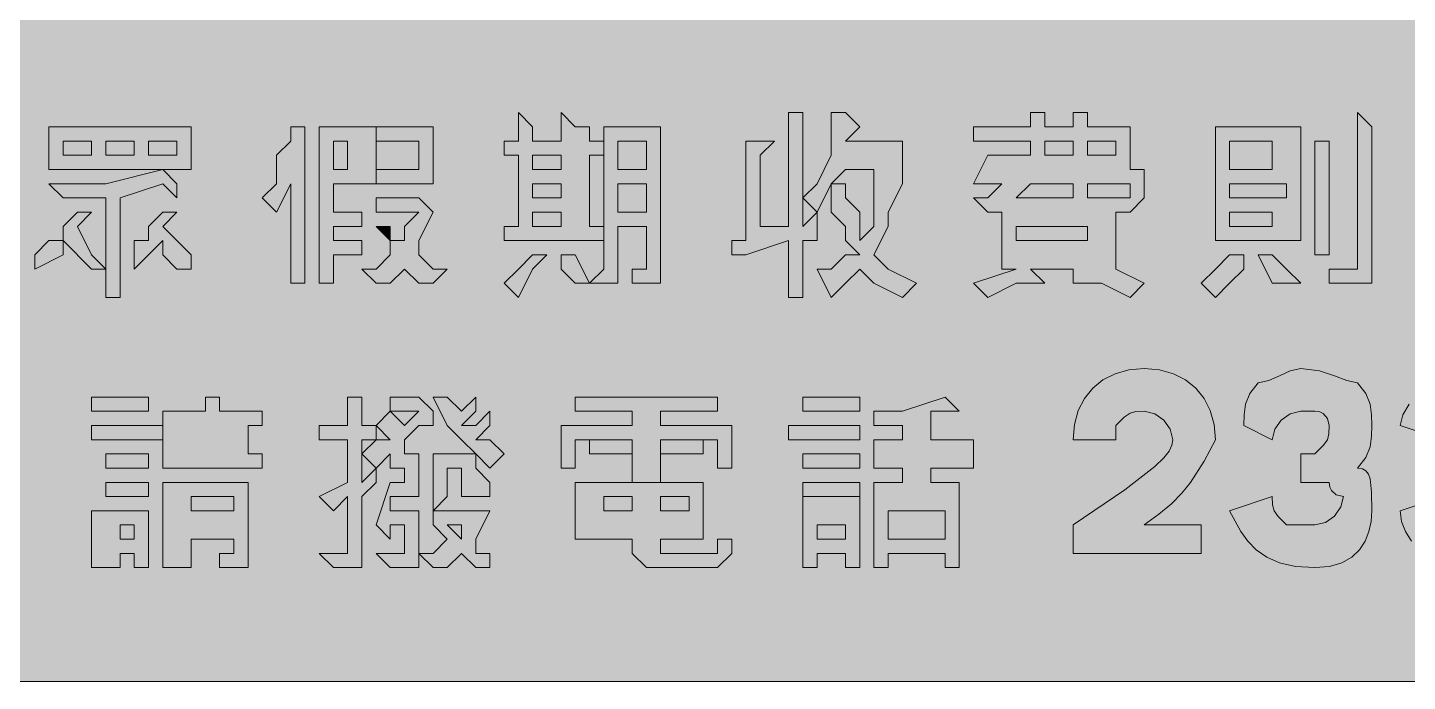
# Model space of a CAD drawing. Header units: metres. Extents: x 9 to 558, y 12 to 259.
# Drawn here: x 137 to 253.4, y 12 to 67.2 of the extents above; entities that cross this region are included whole.
import ezdxf

# ---------------------------------------------------------------- set-up
doc = ezdxf.new("R2010")
doc.units = ezdxf.units.M
doc.layers.add('FILL_BLACK_000000', color=7, linetype='Continuous', true_color=0x000000)
doc.layers.add('FILL_YELLOW_FFFF00', color=7, linetype='Continuous', true_color=0xffff00)

msp = doc.modelspace()

# ---------------------------------------------------------------- hatches: boundary and pattern name
at = {"layer": 'FILL_BLACK_000000', "true_color": 0x000000}
h = msp.add_hatch(color=7, dxfattribs=at)
h.dxf.hatch_style = 1
h.paths.add_polyline_path([(184.41, 58.8), (184.41, 57.6), (185.61, 57.6), (185.61, 56.4), (184.41, 56.4), (184.41, 50.4), (185.61, 50.4), (185.61, 49.2), (177.21, 49.2), (177.21, 50.4), (178.41, 50.4), (178.41, 56.4), (177.21, 56.4), (177.21, 57.6), (178.41, 57.6), (178.41, 60), (179.61, 58.8), (179.61, 57.6), (182.01, 57.6), (182.01, 60), (183.21, 58.8), (184.41, 58.8)])
h.paths.add_polyline_path([(179.61, 52.8), (182.01, 52.8), (182.01, 54), (179.61, 54), (179.61, 52.8)], flags=16)
h.paths.add_polyline_path([(179.61, 51.6), (179.61, 50.4), (182.01, 50.4), (182.01, 51.6), (179.61, 51.6)], flags=16)
h.paths.add_polyline_path([(182.01, 56.4), (179.61, 56.4), (179.61, 55.2), (182.01, 55.2), (182.01, 56.4)], flags=16)
h = msp.add_hatch(color=7, dxfattribs=at)
h.dxf.hatch_style = 1
h.paths.add_polyline_path([(197.61, 49.2), (197.61, 57.6), (198.81, 57.6), (200.01, 57.6), (198.81, 56.4), (198.81, 50.4), (201.21, 50.4), (201.21, 60), (202.41, 60), (202.41, 58.8), (202.41, 50.4), (203.61, 51.6), (203.61, 49.2), (202.41, 49.2), (202.41, 44.4), (201.21, 44.4), (201.21, 49.2), (197.61, 48), (196.41, 48), (196.41, 49.2), (197.61, 49.2)])
h = msp.add_hatch(color=7, dxfattribs=at)
h.dxf.hatch_style = 1
h.paths.add_polyline_path([(202.41, 52.8), (203.61, 54), (204.81, 56.4), (204.81, 57.6), (204.81, 60), (206.01, 60), (207.21, 58.8), (206.01, 57.6), (210.81, 57.6), (210.81, 55.2), (210.81, 54), (209.61, 51.6), (209.61, 50.4), (208.41, 48), (209.61, 46.8), (212.01, 45.6), (210.81, 44.4), (208.41, 45.6), (207.21, 46.8), (206.01, 45.6), (204.81, 44.4), (203.61, 46.8), (204.81, 46.8), (206.01, 48), (207.21, 48), (206.01, 49.2), (206.01, 50.4), (204.81, 51.6), (204.81, 54), (203.61, 51.6), (202.41, 52.8)])
h.paths.add_polyline_path([(206.01, 54), (206.01, 52.8), (207.21, 51.6), (207.21, 50.4), (207.21, 49.2), (208.41, 50.4), (208.41, 51.6), (208.41, 54), (208.41, 55.2), (206.01, 55.2), (204.81, 54), (206.01, 54)], flags=16)
h = msp.add_hatch(color=7, dxfattribs=at)
h.dxf.hatch_style = 1
h.paths.add_polyline_path([(222.81, 45.6), (220.41, 45.6), (218.01, 44.4), (216.81, 45.6), (220.41, 46.8), (219.21, 46.8), (219.21, 51.6), (218.01, 51.6), (216.81, 52.8), (218.01, 52.8), (219.21, 54), (218.01, 54), (216.81, 54), (218.01, 56.4), (221.61, 56.4), (221.61, 57.6), (216.81, 57.6), (216.81, 58.8), (221.61, 58.8), (221.61, 60), (222.81, 60), (222.81, 58.8), (225.21, 58.8), (225.21, 60), (226.41, 60), (226.41, 58.8), (230.01, 58.8), (230.01, 55.2), (231.21, 55.2), (231.21, 52.8), (230.01, 51.6), (228.81, 51.6), (228.81, 46.8), (231.21, 45.6), (230.01, 44.4), (227.61, 45.6), (225.21, 45.6), (225.21, 46.8), (221.61, 46.8), (222.81, 45.6)])
h.paths.add_polyline_path([(225.21, 57.6), (222.81, 57.6), (222.81, 56.4), (225.21, 56.4), (225.21, 57.6)], flags=16)
h.paths.add_polyline_path([(228.81, 56.4), (228.81, 57.6), (226.41, 57.6), (226.41, 56.4), (228.81, 56.4)], flags=16)
h.paths.add_polyline_path([(225.21, 52.8), (225.21, 54), (221.61, 54), (220.41, 52.8), (225.21, 52.8)], flags=16)
h.paths.add_polyline_path([(230.01, 54), (226.41, 54), (226.41, 52.8), (228.81, 52.8), (230.01, 52.8), (230.01, 54)], flags=16)
h.paths.add_polyline_path([(226.41, 50.4), (220.41, 50.4), (220.41, 49.2), (226.41, 49.2), (226.41, 50.4)], flags=16)
h = msp.add_hatch(color=7, dxfattribs=at)
h.dxf.hatch_style = 1
h.paths.add_polyline_path([(250.41, 58.8), (250.41, 46.8), (250.41, 45.6), (249.21, 45.6), (248.01, 45.6), (246.81, 45.6), (246.81, 46.8), (248.01, 46.8), (249.21, 46.8), (249.21, 48), (249.21, 60), (250.41, 58.8)])
h = msp.add_hatch(color=7, dxfattribs=at)
h.dxf.hatch_style = 1
h.paths.add_polyline_path([(138.81, 58.8), (150.81, 58.8), (150.81, 55.2), (138.81, 55.2), (138.81, 58.8)])
h.paths.add_polyline_path([(140.01, 56.4), (142.41, 56.4), (142.41, 57.6), (140.01, 57.6), (140.01, 56.4)], flags=16)
h.paths.add_polyline_path([(143.61, 57.6), (143.61, 56.4), (146.01, 56.4), (146.01, 57.6), (143.61, 57.6)], flags=16)
h.paths.add_polyline_path([(149.61, 57.6), (147.21, 57.6), (147.21, 56.4), (149.61, 56.4), (149.61, 57.6)], flags=16)
h = msp.add_hatch(color=7, dxfattribs=at)
h.dxf.hatch_style = 1
h.paths.add_polyline_path([(160.41, 45.6), (159.21, 45.6), (159.21, 54), (158.01, 51.6), (156.81, 52.8), (158.01, 54), (158.01, 56.4), (159.21, 57.6), (159.21, 58.8), (160.41, 58.8), (160.41, 56.4), (160.41, 45.6)])
h = msp.add_hatch(color=7, dxfattribs=at)
h.dxf.hatch_style = 1
h.paths.add_polyline_path([(166.41, 54), (162.81, 54), (162.81, 51.6), (165.21, 51.6), (165.21, 50.4), (162.81, 50.4), (162.81, 49.2), (165.21, 49.2), (165.21, 48), (162.81, 48), (162.81, 45.6), (161.61, 45.6), (161.61, 58.8), (166.41, 58.8), (166.41, 54)])
h.paths.add_polyline_path([(164.01, 57.6), (162.81, 57.6), (162.81, 55.2), (164.01, 55.2), (164.01, 57.6)], flags=16)
h = msp.add_hatch(color=7, dxfattribs=at)
h.dxf.hatch_style = 1
h.paths.add_polyline_path([(171.21, 58.8), (171.21, 54), (166.41, 54), (166.41, 55.2), (170.01, 55.2), (170.01, 57.6), (166.41, 57.6), (166.41, 58.8), (171.21, 58.8)])
h = msp.add_hatch(color=7, dxfattribs=at)
h.dxf.hatch_style = 1
h.paths.add_polyline_path([(190.41, 45.6), (189.21, 45.6), (188.01, 45.6), (188.01, 46.8), (189.21, 46.8), (189.21, 50.4), (186.81, 50.4), (186.81, 49.2), (186.81, 46.8), (186.81, 45.6), (185.61, 45.6), (184.41, 45.6), (185.61, 46.8), (185.61, 48), (185.61, 50.4), (185.61, 52.8), (185.61, 58.8), (190.41, 58.8), (190.41, 46.8), (190.41, 45.6)])
h.paths.add_polyline_path([(186.81, 54), (186.81, 51.6), (189.21, 51.6), (189.21, 54), (186.81, 54)], flags=16)
h.paths.add_polyline_path([(189.21, 57.6), (186.81, 57.6), (186.81, 55.2), (189.21, 55.2), (189.21, 57.6)], flags=16)
h = msp.add_hatch(color=7, dxfattribs=at)
h.dxf.hatch_style = 1
h.paths.add_polyline_path([(237.21, 58.8), (244.41, 58.8), (244.41, 49.2), (237.21, 49.2), (237.21, 58.8)])
h.paths.add_polyline_path([(238.41, 52.8), (243.21, 52.8), (243.21, 54), (238.41, 54), (238.41, 52.8)], flags=16)
h.paths.add_polyline_path([(238.41, 57.6), (238.41, 55.2), (242.01, 55.2), (242.01, 57.6), (238.41, 57.6)], flags=16)
h.paths.add_polyline_path([(242.01, 51.6), (238.41, 51.6), (238.41, 50.4), (242.01, 50.4), (242.01, 51.6)], flags=16)
h = msp.add_hatch(color=7, dxfattribs=at)
h.dxf.hatch_style = 1
h.paths.add_polyline_path([(245.61, 48), (245.61, 57.6), (246.81, 57.6), (246.81, 48), (245.61, 48)])
h = msp.add_hatch(color=7, dxfattribs=at)
h.dxf.hatch_style = 1
h.paths.add_polyline_path([(143.61, 54), (148.41, 55.2), (149.61, 54), (149.61, 52.8), (148.41, 54), (144.81, 52.8), (144.81, 44.4), (143.61, 44.4), (143.61, 52.8), (140.01, 52.8), (138.81, 54), (143.61, 54)])
h = msp.add_hatch(color=7, dxfattribs=at)
h.dxf.hatch_style = 1
h.paths.add_polyline_path([(170.01, 51.6), (166.41, 51.6), (166.41, 52.8), (170.01, 52.8), (171.21, 51.6), (170.01, 49.2), (170.01, 48), (171.21, 46.8), (172.41, 46.8), (171.21, 45.6), (170.01, 45.6), (168.81, 46.8), (167.61, 45.6), (166.41, 45.6), (165.21, 46.8), (166.41, 46.8), (167.61, 48), (167.61, 49.2), (168.81, 49.2), (168.81, 50.4), (170.01, 51.6)])
h = msp.add_hatch(color=7, dxfattribs=at)
h.dxf.hatch_style = 1
h.paths.add_polyline_path([(142.41, 51.6), (141.21, 50.4), (142.41, 48), (143.61, 46.8), (142.41, 46.8), (140.01, 49.2), (140.01, 50.4), (141.21, 51.6), (142.41, 51.6)])
h = msp.add_hatch(color=7, dxfattribs=at)
h.dxf.hatch_style = 1
h.paths.add_polyline_path([(149.61, 51.6), (148.41, 50.4), (149.61, 49.2), (150.81, 48), (150.81, 46.8), (149.61, 46.8), (148.41, 48), (148.41, 49.2), (147.21, 48), (146.01, 46.8), (146.01, 48), (146.01, 49.2), (147.21, 49.2), (147.21, 50.4), (148.41, 51.6), (149.61, 51.6)])
h = msp.add_hatch(color=7, dxfattribs=at)
h.dxf.hatch_style = 1
h.paths.add_polyline_path([(167.61, 49.2), (166.41, 50.4), (167.61, 50.4), (167.61, 49.2)])
h = msp.add_hatch(color=7, dxfattribs=at)
h.dxf.hatch_style = 1
h.paths.add_polyline_path([(137.61, 48), (138.81, 49.2), (140.01, 49.2), (140.01, 48), (137.61, 46.8), (137.61, 48)])
h = msp.add_hatch(color=7, dxfattribs=at)
h.dxf.hatch_style = 1
h.paths.add_polyline_path([(178.41, 46.8), (179.61, 48), (180.81, 48), (179.61, 46.8), (178.41, 44.4), (177.21, 45.6), (178.41, 46.8)])
h = msp.add_hatch(color=7, dxfattribs=at)
h.dxf.hatch_style = 1
h.paths.add_polyline_path([(183.21, 48), (184.41, 45.6), (183.21, 45.6), (182.01, 46.8), (182.01, 48), (183.21, 48)])
h = msp.add_hatch(color=7, dxfattribs=at)
h.dxf.hatch_style = 1
h.paths.add_polyline_path([(237.21, 46.8), (238.41, 48), (239.61, 48), (239.61, 46.8), (238.41, 45.6), (237.21, 44.4), (236.01, 45.6), (237.21, 46.8)])
h = msp.add_hatch(color=7, dxfattribs=at)
h.dxf.hatch_style = 1
h.paths.add_polyline_path([(242.01, 45.6), (240.81, 48), (242.01, 48), (243.21, 46.8), (244.41, 45.6), (243.21, 45.6), (242.01, 45.6)])
h = msp.add_hatch(color=7, dxfattribs=at)
h.dxf.hatch_style = 1
h.paths.add_polyline_path([(236.01, 25.2), (236.01, 22.8), (225.21, 22.8), (225.21, 25.2), (229.56, 28.18), (232.11, 30.15), (232.85, 30.86), (233.31, 31.44), (233.54, 31.94), (233.61, 32.4), (233.4, 33.28), (232.86, 34.05), (232.09, 34.59), (231.21, 34.8), (230.5, 34.78), (230.01, 34.65), (229.52, 34.29), (228.81, 33.6), (228.81, 32.4), (225.21, 32.4), (225.32, 33.69), (225.64, 34.86), (226.16, 35.88), (226.86, 36.75), (227.73, 37.45), (228.75, 37.97), (229.92, 38.29), (231.21, 38.4), (232.5, 38.29), (233.67, 37.97), (234.69, 37.45), (235.56, 36.75), (236.26, 35.88), (236.78, 34.86), (237.1, 33.69), (237.21, 32.4), (236.27, 30.6), (235.11, 28.8), (234.37, 27.9), (233.5, 27), (232.45, 26.1), (231.21, 25.2), (236.01, 25.2)])
h = msp.add_hatch(color=7, dxfattribs=at)
h.dxf.hatch_style = 1
h.paths.add_polyline_path([(243.97, 21.71), (242.63, 22.01), (241.54, 22.49), (240.66, 23.1), (239.95, 23.83), (239.37, 24.64), (238.41, 26.4), (242.01, 27.6), (242.03, 26.89), (242.16, 26.4), (242.52, 25.91), (243.21, 25.2), (245.61, 25.2), (246.49, 25.41), (247.26, 25.95), (247.8, 26.72), (248.01, 27.6), (247.41, 27.75), (247, 28.11), (246.86, 28.4), (246.81, 28.8), (245.61, 28.8), (244.41, 28.8), (244.41, 31.2), (245.61, 31.2), (246.3, 31.91), (246.66, 32.4), (246.79, 32.89), (246.81, 33.6), (246.66, 34.2), (246.3, 34.61), (246.01, 34.75), (245.61, 34.8), (244.41, 34.8), (243.53, 34.59), (242.76, 34.05), (242.22, 33.28), (242.01, 32.4), (239.61, 33.6), (239.63, 34.5), (239.76, 35.4), (240.12, 36.3), (240.81, 37.2), (241.71, 37.39), (242.61, 37.8), (243.51, 38.21), (244.41, 38.4), (246, 38.21), (247.26, 37.8), (248.29, 37.39), (249.21, 37.2), (249.9, 36.3), (250.26, 35.4), (250.39, 34.5), (250.41, 33.6), (250.39, 32.7), (250.26, 31.8), (249.9, 30.9), (249.21, 30), (249.61, 29.94), (249.9, 29.77), (250.12, 29.49), (250.26, 29.1), (250.39, 27.97), (250.41, 26.4), (250.35, 25.5), (250.17, 24.64), (249.84, 23.83), (249.36, 23.1), (248.71, 22.49), (247.88, 22.01), (246.85, 21.71), (245.61, 21.6), (243.97, 21.71)])
h = msp.add_hatch(color=7, dxfattribs=at)
h.dxf.hatch_style = 1
h.paths.add_polyline_path([(257.52, 21.71), (256.35, 22.01), (255.33, 22.49), (254.46, 23.1), (253.76, 23.83), (253.24, 24.64), (252.92, 25.5), (252.81, 26.4), (256.41, 27.6), (256.43, 26.89), (256.56, 26.4), (256.92, 25.91), (257.61, 25.2), (260.01, 25.2), (260.41, 25.25), (260.7, 25.41), (261.06, 25.95), (261.19, 26.72), (261.21, 27.6), (261.21, 28.8), (260.01, 28.8), (257.61, 28.8), (257.61, 31.2), (260.01, 31.2), (260.7, 31.91), (261.06, 32.4), (261.19, 32.89), (261.21, 33.6), (261.06, 34.2), (260.7, 34.61), (260.41, 34.75), (260.01, 34.8), (258.81, 34.8), (257.93, 34.59), (257.16, 34.05), (256.62, 33.28), (256.41, 32.4), (252.81, 33.6), (253.02, 34.5), (253.56, 35.4), (255.21, 37.2), (256.11, 37.39), (257.01, 37.8), (257.91, 38.21), (258.81, 38.4), (260.4, 38.21), (261.66, 37.8), (262.69, 37.39), (263.61, 37.2), (264.3, 36.3), (264.66, 35.4), (264.79, 34.5), (264.81, 33.6), (264.79, 32.7), (264.66, 31.8), (264.3, 30.9), (263.61, 30), (264.01, 29.94), (264.3, 29.77), (264.52, 29.49), (264.66, 29.1), (264.79, 27.97), (264.81, 26.4), (264.7, 25.5), (264.38, 24.64), (263.86, 23.83), (263.16, 23.1), (262.29, 22.49), (261.27, 22.01), (260.1, 21.71), (258.81, 21.6), (257.52, 21.71)])
h = msp.add_hatch(color=7, dxfattribs=at)
h.dxf.hatch_style = 1
h.paths.add_polyline_path([(147.21, 36), (147.21, 34.8), (142.41, 34.8), (142.41, 36), (147.21, 36)])
h = msp.add_hatch(color=7, dxfattribs=at)
h.dxf.hatch_style = 1
h.paths.add_polyline_path([(148.41, 34.8), (152.01, 34.8), (152.01, 36), (153.21, 36), (153.21, 34.8), (156.81, 34.8), (156.81, 33.6), (155.61, 33.6), (155.61, 31.2), (156.81, 31.2), (156.81, 30), (148.41, 30), (148.41, 31.2), (148.41, 33.6), (148.41, 34.8)])
h = msp.add_hatch(color=7, dxfattribs=at)
h.dxf.hatch_style = 1
h.paths.add_polyline_path([(165.21, 36), (165.21, 33.6), (166.41, 33.6), (166.41, 32.4), (165.21, 32.4), (165.21, 28.8), (166.41, 30), (166.41, 28.8), (165.21, 27.6), (165.21, 22.8), (165.21, 21.6), (164.01, 21.6), (162.81, 21.6), (161.61, 22.8), (162.81, 22.8), (164.01, 22.8), (164.01, 24), (164.01, 27.6), (162.81, 26.4), (161.61, 27.6), (164.01, 28.8), (164.01, 32.4), (161.61, 32.4), (161.61, 33.6), (164.01, 33.6), (164.01, 36), (165.21, 36)])
h = msp.add_hatch(color=7, dxfattribs=at)
h.dxf.hatch_style = 1
h.paths.add_polyline_path([(170.01, 36), (171.21, 34.8), (171.21, 33.6), (170.01, 33.6), (168.81, 32.4), (168.81, 31.2), (170.01, 31.2), (170.01, 27.6), (167.61, 27.6), (167.61, 26.4), (170.01, 26.4), (170.01, 24), (170.01, 22.8), (170.01, 21.6), (168.81, 21.6), (167.61, 21.6), (166.41, 22.8), (168.81, 22.8), (168.81, 24), (168.81, 25.2), (167.61, 25.2), (167.61, 24), (166.41, 25.2), (167.61, 28.8), (168.81, 28.8), (168.81, 30), (167.61, 30), (167.61, 31.2), (166.41, 30), (165.21, 31.2), (166.41, 32.4), (167.61, 32.4), (166.41, 33.6), (167.61, 34.8), (167.61, 36), (170.01, 36)])
h.paths.add_polyline_path([(168.81, 33.6), (170.01, 34.8), (167.61, 34.8), (168.81, 33.6)], flags=16)
h = msp.add_hatch(color=7, dxfattribs=at)
h.dxf.hatch_style = 1
h.paths.add_polyline_path([(176.01, 32.4), (177.21, 31.2), (176.01, 30), (174.81, 31.2), (173.61, 32.4), (172.41, 33.6), (171.21, 36), (172.41, 36), (173.61, 34.8), (174.81, 36), (174.81, 34.8), (173.61, 33.6), (174.81, 33.6), (176.01, 34.8), (176.01, 33.6), (174.81, 32.4), (176.01, 32.4)])
h = msp.add_hatch(color=7, dxfattribs=at)
h.dxf.hatch_style = 1
h.paths.add_polyline_path([(195.21, 36), (195.21, 34.8), (190.41, 34.8), (190.41, 33.6), (196.41, 33.6), (196.41, 30), (195.21, 30), (195.21, 32.4), (190.41, 32.4), (190.41, 28.8), (188.01, 28.8), (188.01, 32.4), (183.21, 32.4), (183.21, 30), (182.01, 30), (182.01, 33.6), (188.01, 33.6), (188.01, 34.8), (183.21, 34.8), (183.21, 36), (195.21, 36)])
h = msp.add_hatch(color=7, dxfattribs=at)
h.dxf.hatch_style = 1
h.paths.add_polyline_path([(207.21, 36), (207.21, 34.8), (202.41, 34.8), (202.41, 36), (207.21, 36)])
h = msp.add_hatch(color=7, dxfattribs=at)
h.dxf.hatch_style = 1
h.paths.add_polyline_path([(214.41, 36), (215.61, 34.8), (214.41, 34.8), (213.21, 34.8), (213.21, 33.6), (213.21, 32.4), (216.81, 32.4), (216.81, 30), (213.21, 30), (213.21, 28.8), (215.61, 28.8), (215.61, 21.6), (214.41, 21.6), (214.41, 22.8), (209.61, 22.8), (209.61, 21.6), (208.41, 21.6), (208.41, 28.8), (210.81, 28.8), (210.81, 30), (208.41, 30), (208.41, 32.4), (210.81, 32.4), (210.81, 33.6), (208.41, 33.6), (208.41, 34.8), (210.81, 34.8), (214.41, 36)])
h.paths.add_polyline_path([(214.41, 26.4), (209.61, 26.4), (209.61, 24), (214.41, 24), (214.41, 26.4)], flags=16)
h = msp.add_hatch(color=7, dxfattribs=at)
h.dxf.hatch_style = 1
h.paths.add_polyline_path([(148.41, 33.6), (148.41, 32.4), (142.41, 32.4), (142.41, 33.6), (148.41, 33.6)])
h = msp.add_hatch(color=7, dxfattribs=at)
h.dxf.hatch_style = 1
h.paths.add_polyline_path([(207.21, 33.6), (207.21, 32.4), (201.21, 32.4), (201.21, 33.6), (207.21, 33.6)])
h = msp.add_hatch(color=7, dxfattribs=at)
h.dxf.hatch_style = 1
h.paths.add_polyline_path([(188.01, 32.4), (188.01, 31.2), (184.41, 31.2), (184.41, 32.4), (188.01, 32.4)])
h = msp.add_hatch(color=7, dxfattribs=at)
h.dxf.hatch_style = 1
h.paths.add_polyline_path([(194.01, 32.4), (194.01, 31.2), (190.41, 31.2), (190.41, 32.4), (194.01, 32.4)])
h = msp.add_hatch(color=7, dxfattribs=at)
h.dxf.hatch_style = 1
h.paths.add_polyline_path([(147.21, 31.2), (147.21, 30), (143.61, 30), (143.61, 31.2), (147.21, 31.2)])
h = msp.add_hatch(color=7, dxfattribs=at)
h.dxf.hatch_style = 1
h.paths.add_polyline_path([(176.01, 27.6), (174.81, 27.6), (173.61, 27.6), (173.61, 30), (172.41, 30), (172.41, 28.8), (172.41, 27.6), (171.21, 26.4), (171.21, 27.6), (171.21, 28.8), (171.21, 30), (171.21, 31.2), (174.81, 31.2), (174.81, 30), (176.01, 28.8), (176.01, 27.6)])
h = msp.add_hatch(color=7, dxfattribs=at)
h.dxf.hatch_style = 1
h.paths.add_polyline_path([(207.21, 31.2), (207.21, 30), (202.41, 30), (202.41, 31.2), (207.21, 31.2)])
h = msp.add_hatch(color=7, dxfattribs=at)
h.dxf.hatch_style = 1
h.paths.add_polyline_path([(147.21, 28.8), (147.21, 27.6), (143.61, 27.6), (143.61, 28.8), (147.21, 28.8)])
h = msp.add_hatch(color=7, dxfattribs=at)
h.dxf.hatch_style = 1
h.paths.add_polyline_path([(155.61, 28.8), (155.61, 22.8), (155.61, 21.6), (154.41, 21.6), (153.21, 21.6), (153.21, 22.8), (154.41, 22.8), (154.41, 24), (150.81, 24), (150.81, 21.6), (148.41, 21.6), (148.41, 28.8), (155.61, 28.8)])
h.paths.add_polyline_path([(154.41, 27.6), (150.81, 27.6), (150.81, 26.4), (154.41, 26.4), (154.41, 27.6)], flags=16)
h = msp.add_hatch(color=7, dxfattribs=at)
h.dxf.hatch_style = 1
h.paths.add_polyline_path([(190.41, 24), (190.41, 22.8), (194.01, 22.8), (195.21, 22.8), (195.21, 24), (196.41, 24), (196.41, 22.8), (195.21, 21.6), (190.41, 21.6), (189.21, 21.6), (188.01, 22.8), (188.01, 24), (183.21, 24), (183.21, 28.8), (194.01, 28.8), (194.01, 24), (190.41, 24)])
h.paths.add_polyline_path([(190.41, 27.6), (190.41, 26.4), (192.81, 26.4), (192.81, 27.6), (190.41, 27.6)], flags=16)
h.paths.add_polyline_path([(188.01, 27.6), (185.61, 27.6), (185.61, 26.4), (188.01, 26.4), (188.01, 27.6)], flags=16)
h = msp.add_hatch(color=7, dxfattribs=at)
h.dxf.hatch_style = 1
h.paths.add_polyline_path([(207.21, 28.8), (207.21, 27.6), (202.41, 27.6), (202.41, 28.8), (207.21, 28.8)])
h = msp.add_hatch(color=7, dxfattribs=at)
h.dxf.hatch_style = 1
h.paths.add_polyline_path([(207.21, 27.6), (207.21, 21.6), (206.01, 21.6), (206.01, 22.8), (203.61, 22.8), (203.61, 21.6), (202.41, 21.6), (202.41, 27.6), (207.21, 27.6)])
h.paths.add_polyline_path([(206.01, 25.2), (203.61, 25.2), (203.61, 24), (206.01, 24), (206.01, 25.2)], flags=16)
h = msp.add_hatch(color=7, dxfattribs=at)
h.dxf.hatch_style = 1
h.paths.add_polyline_path([(147.21, 26.4), (147.21, 21.6), (146.01, 21.6), (146.01, 22.8), (144.81, 22.8), (144.81, 21.6), (142.41, 21.6), (142.41, 26.4), (147.21, 26.4)])
h.paths.add_polyline_path([(146.01, 25.2), (144.81, 25.2), (144.81, 24), (146.01, 24), (146.01, 25.2)], flags=16)
h = msp.add_hatch(color=7, dxfattribs=at)
h.dxf.hatch_style = 1
h.paths.add_polyline_path([(174.81, 26.4), (176.01, 26.4), (174.81, 24), (174.81, 22.8), (176.01, 22.8), (176.01, 21.6), (174.81, 21.6), (173.61, 22.8), (172.41, 21.6), (171.21, 21.6), (170.01, 22.8), (171.21, 22.8), (172.41, 24), (171.21, 25.2), (171.21, 26.4), (174.81, 26.4)])
h.paths.add_polyline_path([(173.61, 24), (173.61, 25.2), (172.41, 25.2), (173.61, 24)], flags=16)
at = {"layer": 'FILL_YELLOW_FFFF00', "true_color": 0xffff00}
h = msp.add_hatch(color=7, dxfattribs=at)
h.dxf.hatch_style = 1
h.paths.add_polyline_path([(552.02, 259.18), (553.41, 259.05), (554.8, 258.69), (556.41, 258), (557.1, 256.39), (557.46, 255), (557.59, 253.61), (557.61, 252), (557.61, 19.2), (557.61, 15.6), (557.01, 14.85), (556.6, 14.08), (556.41, 13.2), (554.8, 12.51), (553.41, 12.15), (552.02, 12.02), (550.41, 12), (16.41, 12), (14.01, 12), (13.13, 12.19), (12.36, 12.6), (11.61, 13.2), (10.22, 14.81), (9.8, 15.52), (9.51, 16.2), (9.25, 17.59), (9.21, 19.2), (9.21, 252), (9.21, 255.6), (9.61, 255.65), (9.92, 255.81), (10.41, 256.35), (10.9, 257.12), (11.61, 258), (12.36, 258.6), (13.13, 259.01), (14.01, 259.2), (16.41, 259.2), (550.41, 259.2), (552.02, 259.18)])

# ---------------------------------------------------------------- linework, layer by layer
at = {"layer": 'FILL_BLACK_000000', "lineweight": 0, "true_color": 0x000000}
for points in [[(184.41, 58.8), (184.41, 57.6), (185.61, 57.6), (185.61, 56.4), (184.41, 56.4), (184.41, 50.4), (185.61, 50.4), (185.61, 49.2), (177.21, 49.2), (177.21, 50.4), (178.41, 50.4), (178.41, 56.4), (177.21, 56.4), (177.21, 57.6), (178.41, 57.6), (178.41, 60), (179.61, 58.8), (179.61, 57.6), (182.01, 57.6), (182.01, 60), (183.21, 58.8)], [(197.61, 49.2), (197.61, 57.6), (198.81, 57.6), (200.01, 57.6), (198.81, 56.4), (198.81, 50.4), (201.21, 50.4), (201.21, 60), (202.41, 60), (202.41, 58.8), (202.41, 50.4), (203.61, 51.6), (203.61, 49.2), (202.41, 49.2), (202.41, 44.4), (201.21, 44.4), (201.21, 49.2), (197.61, 48), (196.41, 48), (196.41, 49.2)], [(202.41, 52.8), (203.61, 54), (204.81, 56.4), (204.81, 57.6), (204.81, 60), (206.01, 60), (207.21, 58.8), (206.01, 57.6), (210.81, 57.6), (210.81, 55.2), (210.81, 54), (209.61, 51.6), (209.61, 50.4), (208.41, 48), (209.61, 46.8), (212.01, 45.6), (210.81, 44.4), (208.41, 45.6), (207.21, 46.8), (206.01, 45.6), (204.81, 44.4), (203.61, 46.8), (204.81, 46.8), (206.01, 48), (207.21, 48), (206.01, 49.2), (206.01, 50.4), (204.81, 51.6), (204.81, 54), (203.61, 51.6)], [(222.81, 45.6), (220.41, 45.6), (218.01, 44.4), (216.81, 45.6), (220.41, 46.8), (219.21, 46.8), (219.21, 51.6), (218.01, 51.6), (216.81, 52.8), (218.01, 52.8), (219.21, 54), (218.01, 54), (216.81, 54), (218.01, 56.4), (221.61, 56.4), (221.61, 57.6), (216.81, 57.6), (216.81, 58.8), (221.61, 58.8), (221.61, 60), (222.81, 60), (222.81, 58.8), (225.21, 58.8), (225.21, 60), (226.41, 60), (226.41, 58.8), (230.01, 58.8), (230.01, 55.2), (231.21, 55.2), (231.21, 52.8), (230.01, 51.6), (228.81, 51.6), (228.81, 46.8), (231.21, 45.6), (230.01, 44.4), (227.61, 45.6), (225.21, 45.6), (225.21, 46.8), (221.61, 46.8)], [(250.41, 58.8), (250.41, 46.8), (250.41, 45.6), (249.21, 45.6), (248.01, 45.6), (246.81, 45.6), (246.81, 46.8), (248.01, 46.8), (249.21, 46.8), (249.21, 48), (249.21, 60)], [(138.81, 58.8), (150.81, 58.8), (150.81, 55.2), (138.81, 55.2)], [(160.41, 45.6), (159.21, 45.6), (159.21, 54), (158.01, 51.6), (156.81, 52.8), (158.01, 54), (158.01, 56.4), (159.21, 57.6), (159.21, 58.8), (160.41, 58.8), (160.41, 56.4)], [(166.41, 54), (162.81, 54), (162.81, 51.6), (165.21, 51.6), (165.21, 50.4), (162.81, 50.4), (162.81, 49.2), (165.21, 49.2), (165.21, 48), (162.81, 48), (162.81, 45.6), (161.61, 45.6), (161.61, 58.8), (166.41, 58.8)], [(171.21, 58.8), (171.21, 54), (166.41, 54), (166.41, 55.2), (170.01, 55.2), (170.01, 57.6), (166.41, 57.6), (166.41, 58.8)], [(190.41, 45.6), (189.21, 45.6), (188.01, 45.6), (188.01, 46.8), (189.21, 46.8), (189.21, 50.4), (186.81, 50.4), (186.81, 49.2), (186.81, 46.8), (186.81, 45.6), (185.61, 45.6), (184.41, 45.6), (185.61, 46.8), (185.61, 48), (185.61, 50.4), (185.61, 52.8), (185.61, 58.8), (190.41, 58.8), (190.41, 46.8)], [(237.21, 58.8), (244.41, 58.8), (244.41, 49.2), (237.21, 49.2)], [(140.01, 56.4), (142.41, 56.4), (142.41, 57.6), (140.01, 57.6)], [(143.61, 57.6), (143.61, 56.4), (146.01, 56.4), (146.01, 57.6)], [(149.61, 57.6), (147.21, 57.6), (147.21, 56.4), (149.61, 56.4)], [(164.01, 57.6), (162.81, 57.6), (162.81, 55.2), (164.01, 55.2)], [(189.21, 57.6), (186.81, 57.6), (186.81, 55.2), (189.21, 55.2)], [(225.21, 57.6), (222.81, 57.6), (222.81, 56.4), (225.21, 56.4)], [(228.81, 56.4), (228.81, 57.6), (226.41, 57.6), (226.41, 56.4)], [(238.41, 57.6), (238.41, 55.2), (242.01, 55.2), (242.01, 57.6)], [(245.61, 48), (245.61, 57.6), (246.81, 57.6), (246.81, 48)], [(182.01, 56.4), (179.61, 56.4), (179.61, 55.2), (182.01, 55.2)], [(143.61, 54), (148.41, 55.2), (149.61, 54), (149.61, 52.8), (148.41, 54), (144.81, 52.8), (144.81, 44.4), (143.61, 44.4), (143.61, 52.8), (140.01, 52.8), (138.81, 54)], [(206.01, 54), (206.01, 52.8), (207.21, 51.6), (207.21, 50.4), (207.21, 49.2), (208.41, 50.4), (208.41, 51.6), (208.41, 54), (208.41, 55.2), (206.01, 55.2), (204.81, 54)], [(179.61, 52.8), (182.01, 52.8), (182.01, 54), (179.61, 54)], [(186.81, 54), (186.81, 51.6), (189.21, 51.6), (189.21, 54)], [(225.21, 52.8), (225.21, 54), (221.61, 54), (220.41, 52.8)], [(230.01, 54), (226.41, 54), (226.41, 52.8), (228.81, 52.8), (230.01, 52.8)], [(238.41, 52.8), (243.21, 52.8), (243.21, 54), (238.41, 54)], [(170.01, 51.6), (166.41, 51.6), (166.41, 52.8), (170.01, 52.8), (171.21, 51.6), (170.01, 49.2), (170.01, 48), (171.21, 46.8), (172.41, 46.8), (171.21, 45.6), (170.01, 45.6), (168.81, 46.8), (167.61, 45.6), (166.41, 45.6), (165.21, 46.8), (166.41, 46.8), (167.61, 48), (167.61, 49.2), (168.81, 49.2), (168.81, 50.4)], [(142.41, 51.6), (141.21, 50.4), (142.41, 48), (143.61, 46.8), (142.41, 46.8), (140.01, 49.2), (140.01, 50.4), (141.21, 51.6)], [(149.61, 51.6), (148.41, 50.4), (149.61, 49.2), (150.81, 48), (150.81, 46.8), (149.61, 46.8), (148.41, 48), (148.41, 49.2), (147.21, 48), (146.01, 46.8), (146.01, 48), (146.01, 49.2), (147.21, 49.2), (147.21, 50.4), (148.41, 51.6)], [(179.61, 51.6), (179.61, 50.4), (182.01, 50.4), (182.01, 51.6)], [(242.01, 51.6), (238.41, 51.6), (238.41, 50.4), (242.01, 50.4)], [(167.61, 49.2), (166.41, 50.4), (167.61, 50.4)], [(226.41, 50.4), (220.41, 50.4), (220.41, 49.2), (226.41, 49.2)], [(137.61, 48), (138.81, 49.2), (140.01, 49.2), (140.01, 48), (137.61, 46.8)], [(178.41, 46.8), (179.61, 48), (180.81, 48), (179.61, 46.8), (178.41, 44.4), (177.21, 45.6)], [(183.21, 48), (184.41, 45.6), (183.21, 45.6), (182.01, 46.8), (182.01, 48)], [(237.21, 46.8), (238.41, 48), (239.61, 48), (239.61, 46.8), (238.41, 45.6), (237.21, 44.4), (236.01, 45.6)], [(242.01, 45.6), (240.81, 48), (242.01, 48), (243.21, 46.8), (244.41, 45.6), (243.21, 45.6)], [(236.01, 25.2), (236.01, 22.8), (225.21, 22.8), (225.21, 25.2), (229.56, 28.18), (232.11, 30.15), (232.85, 30.86), (233.31, 31.44), (233.54, 31.94), (233.61, 32.4), (233.4, 33.28), (232.86, 34.05), (232.09, 34.59), (231.21, 34.8), (230.5, 34.78), (230.01, 34.65), (229.52, 34.29), (228.81, 33.6), (228.81, 32.4), (225.21, 32.4), (225.32, 33.69), (225.64, 34.86), (226.16, 35.88), (226.86, 36.75), (227.73, 37.45), (228.75, 37.97), (229.92, 38.29), (231.21, 38.4), (232.5, 38.29), (233.67, 37.97), (234.69, 37.45), (235.56, 36.75), (236.26, 35.88), (236.78, 34.86), (237.1, 33.69), (237.21, 32.4), (236.27, 30.6), (235.11, 28.8), (234.37, 27.9), (233.5, 27), (232.45, 26.1), (231.21, 25.2)], [(243.97, 21.71), (242.63, 22.01), (241.54, 22.49), (240.66, 23.1), (239.95, 23.83), (239.37, 24.64), (238.41, 26.4), (242.01, 27.6), (242.03, 26.89), (242.16, 26.4), (242.52, 25.91), (243.21, 25.2), (245.61, 25.2), (246.49, 25.41), (247.26, 25.95), (247.8, 26.72), (248.01, 27.6), (247.41, 27.75), (247, 28.11), (246.86, 28.4), (246.81, 28.8), (245.61, 28.8), (244.41, 28.8), (244.41, 31.2), (245.61, 31.2), (246.3, 31.91), (246.66, 32.4), (246.79, 32.89), (246.81, 33.6), (246.66, 34.2), (246.3, 34.61), (246.01, 34.75), (245.61, 34.8), (244.41, 34.8), (243.53, 34.59), (242.76, 34.05), (242.22, 33.28), (242.01, 32.4), (239.61, 33.6), (239.63, 34.5), (239.76, 35.4), (240.12, 36.3), (240.81, 37.2), (241.71, 37.39), (242.61, 37.8), (243.51, 38.21), (244.41, 38.4), (246, 38.21), (247.26, 37.8), (248.29, 37.39), (249.21, 37.2), (249.9, 36.3), (250.26, 35.4), (250.39, 34.5), (250.41, 33.6), (250.39, 32.7), (250.26, 31.8), (249.9, 30.9), (249.21, 30), (249.61, 29.94), (249.9, 29.77), (250.12, 29.49), (250.26, 29.1), (250.39, 27.97), (250.41, 26.4), (250.35, 25.5), (250.17, 24.64), (249.84, 23.83), (249.36, 23.1), (248.71, 22.49), (247.88, 22.01), (246.85, 21.71), (245.61, 21.6)], [(147.21, 36), (147.21, 34.8), (142.41, 34.8), (142.41, 36)], [(148.41, 34.8), (152.01, 34.8), (152.01, 36), (153.21, 36), (153.21, 34.8), (156.81, 34.8), (156.81, 33.6), (155.61, 33.6), (155.61, 31.2), (156.81, 31.2), (156.81, 30), (148.41, 30), (148.41, 31.2), (148.41, 33.6)], [(165.21, 36), (165.21, 33.6), (166.41, 33.6), (166.41, 32.4), (165.21, 32.4), (165.21, 28.8), (166.41, 30), (166.41, 28.8), (165.21, 27.6), (165.21, 22.8), (165.21, 21.6), (164.01, 21.6), (162.81, 21.6), (161.61, 22.8), (162.81, 22.8), (164.01, 22.8), (164.01, 24), (164.01, 27.6), (162.81, 26.4), (161.61, 27.6), (164.01, 28.8), (164.01, 32.4), (161.61, 32.4), (161.61, 33.6), (164.01, 33.6), (164.01, 36)], [(170.01, 36), (171.21, 34.8), (171.21, 33.6), (170.01, 33.6), (168.81, 32.4), (168.81, 31.2), (170.01, 31.2), (170.01, 27.6), (167.61, 27.6), (167.61, 26.4), (170.01, 26.4), (170.01, 24), (170.01, 22.8), (170.01, 21.6), (168.81, 21.6), (167.61, 21.6), (166.41, 22.8), (168.81, 22.8), (168.81, 24), (168.81, 25.2), (167.61, 25.2), (167.61, 24), (166.41, 25.2), (167.61, 28.8), (168.81, 28.8), (168.81, 30), (167.61, 30), (167.61, 31.2), (166.41, 30), (165.21, 31.2), (166.41, 32.4), (167.61, 32.4), (166.41, 33.6), (167.61, 34.8), (167.61, 36)], [(176.01, 32.4), (177.21, 31.2), (176.01, 30), (174.81, 31.2), (173.61, 32.4), (172.41, 33.6), (171.21, 36), (172.41, 36), (173.61, 34.8), (174.81, 36), (174.81, 34.8), (173.61, 33.6), (174.81, 33.6), (176.01, 34.8), (176.01, 33.6), (174.81, 32.4)], [(195.21, 36), (195.21, 34.8), (190.41, 34.8), (190.41, 33.6), (196.41, 33.6), (196.41, 30), (195.21, 30), (195.21, 32.4), (190.41, 32.4), (190.41, 28.8), (188.01, 28.8), (188.01, 32.4), (183.21, 32.4), (183.21, 30), (182.01, 30), (182.01, 33.6), (188.01, 33.6), (188.01, 34.8), (183.21, 34.8), (183.21, 36)], [(207.21, 36), (207.21, 34.8), (202.41, 34.8), (202.41, 36)], [(214.41, 36), (215.61, 34.8), (214.41, 34.8), (213.21, 34.8), (213.21, 33.6), (213.21, 32.4), (216.81, 32.4), (216.81, 30), (213.21, 30), (213.21, 28.8), (215.61, 28.8), (215.61, 21.6), (214.41, 21.6), (214.41, 22.8), (209.61, 22.8), (209.61, 21.6), (208.41, 21.6), (208.41, 28.8), (210.81, 28.8), (210.81, 30), (208.41, 30), (208.41, 32.4), (210.81, 32.4), (210.81, 33.6), (208.41, 33.6), (208.41, 34.8), (210.81, 34.8)], [(168.81, 33.6), (170.01, 34.8), (167.61, 34.8)], [(148.41, 33.6), (148.41, 32.4), (142.41, 32.4), (142.41, 33.6)], [(207.21, 33.6), (207.21, 32.4), (201.21, 32.4), (201.21, 33.6)], [(188.01, 32.4), (188.01, 31.2), (184.41, 31.2), (184.41, 32.4)], [(194.01, 32.4), (194.01, 31.2), (190.41, 31.2), (190.41, 32.4)], [(147.21, 31.2), (147.21, 30), (143.61, 30), (143.61, 31.2)], [(176.01, 27.6), (174.81, 27.6), (173.61, 27.6), (173.61, 30), (172.41, 30), (172.41, 28.8), (172.41, 27.6), (171.21, 26.4), (171.21, 27.6), (171.21, 28.8), (171.21, 30), (171.21, 31.2), (174.81, 31.2), (174.81, 30), (176.01, 28.8)], [(207.21, 31.2), (207.21, 30), (202.41, 30), (202.41, 31.2)], [(147.21, 28.8), (147.21, 27.6), (143.61, 27.6), (143.61, 28.8)], [(155.61, 28.8), (155.61, 22.8), (155.61, 21.6), (154.41, 21.6), (153.21, 21.6), (153.21, 22.8), (154.41, 22.8), (154.41, 24), (150.81, 24), (150.81, 21.6), (148.41, 21.6), (148.41, 28.8)], [(190.41, 24), (190.41, 22.8), (194.01, 22.8), (195.21, 22.8), (195.21, 24), (196.41, 24), (196.41, 22.8), (195.21, 21.6), (190.41, 21.6), (189.21, 21.6), (188.01, 22.8), (188.01, 24), (183.21, 24), (183.21, 28.8), (194.01, 28.8), (194.01, 24)], [(207.21, 28.8), (207.21, 27.6), (202.41, 27.6), (202.41, 28.8)], [(154.41, 27.6), (150.81, 27.6), (150.81, 26.4), (154.41, 26.4)], [(188.01, 27.6), (185.61, 27.6), (185.61, 26.4), (188.01, 26.4)], [(190.41, 27.6), (190.41, 26.4), (192.81, 26.4), (192.81, 27.6)], [(207.21, 27.6), (207.21, 21.6), (206.01, 21.6), (206.01, 22.8), (203.61, 22.8), (203.61, 21.6), (202.41, 21.6), (202.41, 27.6)], [(147.21, 26.4), (147.21, 21.6), (146.01, 21.6), (146.01, 22.8), (144.81, 22.8), (144.81, 21.6), (142.41, 21.6), (142.41, 26.4)], [(174.81, 26.4), (176.01, 26.4), (174.81, 24), (174.81, 22.8), (176.01, 22.8), (176.01, 21.6), (174.81, 21.6), (173.61, 22.8), (172.41, 21.6), (171.21, 21.6), (170.01, 22.8), (171.21, 22.8), (172.41, 24), (171.21, 25.2), (171.21, 26.4)], [(214.41, 26.4), (209.61, 26.4), (209.61, 24), (214.41, 24)], [(146.01, 25.2), (144.81, 25.2), (144.81, 24), (146.01, 24)], [(173.61, 24), (173.61, 25.2), (172.41, 25.2)], [(206.01, 25.2), (203.61, 25.2), (203.61, 24), (206.01, 24)]]:
    msp.add_lwpolyline(points, close=True, dxfattribs=at)
for points in [[(256.41, 32.4), (252.81, 33.6), (253.02, 34.5), (253.56, 35.4)], [(253.76, 23.83), (253.24, 24.64), (252.92, 25.5), (252.81, 26.4), (256.41, 27.6)]]:
    msp.add_lwpolyline(points, dxfattribs=at)
at = {"layer": 'FILL_YELLOW_FFFF00', "lineweight": 0, "true_color": 0xffff00}
msp.add_lwpolyline([(550.41, 12), (16.41, 12), (14.01, 12), (13.13, 12.19), (12.36, 12.6), (11.61, 13.2), (10.22, 14.81), (9.8, 15.52), (9.51, 16.2), (9.25, 17.59), (9.21, 19.2), (9.21, 252), (9.21, 255.6), (9.61, 255.65), (9.92, 255.81), (10.41, 256.35), (10.9, 257.12), (11.61, 258), (12.36, 258.6), (13.13, 259.01), (14.01, 259.2), (16.41, 259.2), (550.41, 259.2)], dxfattribs=at)

doc.saveas('drawing.dxf')
